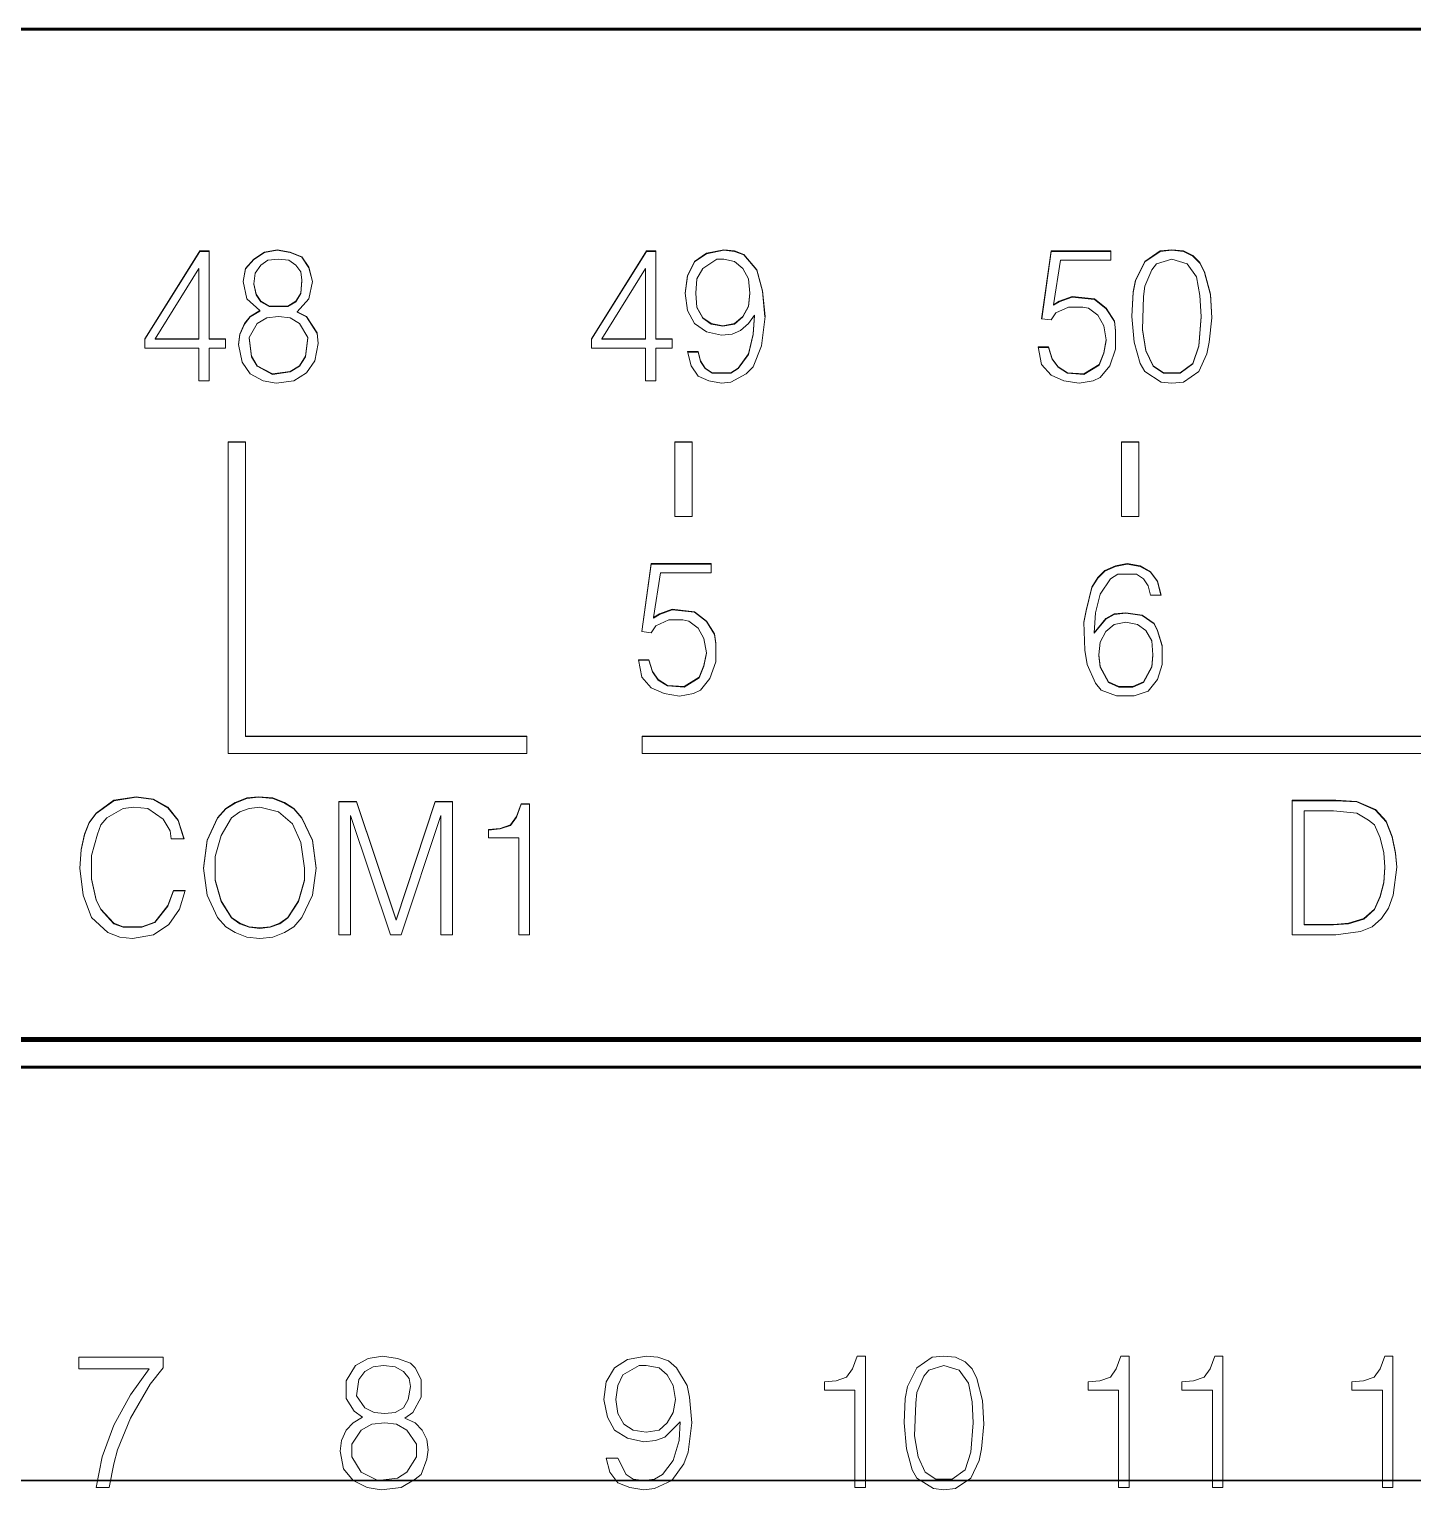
# Model space of a CAD drawing. Header units: millimetres. Extents: x 0 to 53000, y -591 to 24400.
# Drawn here: x 24667.8 to 24683.54, y 2759.9 to 2776.5 of the extents above; entities that cross this region are included whole.
import ezdxf
from ezdxf.enums import TextEntityAlignment as Align

# ---------------------------------------------------------------- set-up
doc = ezdxf.new("R2010")
doc.units = ezdxf.units.MM
doc.linetypes.add('K5LT_BASIC', pattern=[0])
doc.linetypes.add('K5LT_THIN', pattern=[0])
doc.layers.add('Основная', color=7, linetype='Continuous', lineweight=30)
doc.styles.add('текст', font='isocpeui.ttf')

# ---------------------------------------------------------------- blocks, each defined once
blk = doc.blocks.new('Программируемое реле ПР102')
at = {"layer": 'Основная', "linetype": 'K5LT_BASIC', "lineweight": 60}
for p, q in [((116.75, 34), (0.25, 34)), ((2.8, 22.503), (114.2, 22.503)), ((113.72, 22.525), (3.28, 22.525)), ((114.2, 22.2), (2.8, 22.2))]:
    blk.add_line(p, q, dxfattribs=at)
at = {"layer": 'Основная', "linetype": 'K5LT_THIN', "lineweight": 18}
for p, q in [((42.627, 31.479), (42, 30.481)), ((42.627, 31.474), (42, 30.475)), ((42.734, 31.479), (42.627, 31.479)), ((42.627, 31.474), (42.627, 31.479)), ((42.734, 31.474), (42.627, 31.474)), ((42.734, 30.481), (42.734, 31.479)), ((43.24, 31.386), (43.147, 31.28)), ((43.36, 31.466), (43.24, 31.386)), ((43.36, 31.461), (43.24, 31.381)), ((43.24, 31.381), (43.24, 31.386)), ((43.507, 31.493), (43.36, 31.466)), ((43.507, 31.487), (43.36, 31.461)), ((43.36, 31.461), (43.36, 31.466)), ((43.4, 31.373), (43.52, 31.386)), ((43.654, 31.466), (43.507, 31.493)), ((43.507, 31.487), (43.507, 31.493)), ((43.654, 31.461), (43.507, 31.487)), ((43.52, 31.386), (43.64, 31.373)), ((43.787, 31.413), (43.654, 31.466)), ((43.654, 31.461), (43.654, 31.466)), ((43.787, 31.407), (43.654, 31.461)), ((43.867, 31.293), (43.787, 31.413)), ((43.787, 31.407), (43.787, 31.413)), ((43.867, 31.288), (43.787, 31.407)), ((47.707, 31.479), (47.08, 30.481)), ((47.707, 31.474), (47.08, 30.475)), ((47.707, 31.474), (47.707, 31.479)), ((47.814, 31.479), (47.707, 31.479)), ((47.814, 31.474), (47.707, 31.474)), ((47.814, 30.481), (47.814, 31.479)), ((48.387, 31.453), (48.254, 31.359)), ((48.387, 31.447), (48.254, 31.354)), ((48.347, 31.28), (48.507, 31.386)), ((48.587, 31.493), (48.387, 31.453)), ((48.587, 31.487), (48.387, 31.447)), ((48.387, 31.447), (48.387, 31.453)), ((48.507, 31.386), (48.587, 31.386)), ((48.707, 31.479), (48.587, 31.493)), ((48.587, 31.487), (48.587, 31.493)), ((48.707, 31.474), (48.587, 31.487)), ((48.587, 31.386), (48.707, 31.359)), ((48.707, 31.474), (48.707, 31.479)), ((48.814, 31.439), (48.707, 31.479)), ((48.814, 31.434), (48.707, 31.474)), ((48.96, 31.266), (48.814, 31.439)), ((48.814, 31.434), (48.814, 31.439)), ((48.96, 31.261), (48.814, 31.434)), ((52.307, 31.479), (52.2, 30.707)), ((52.307, 31.474), (52.201, 30.707)), ((52.307, 31.474), (52.307, 31.479)), ((52.987, 31.479), (52.307, 31.479)), ((52.987, 31.474), (52.307, 31.474)), ((52.987, 31.373), (52.987, 31.479)), ((53.547, 31.479), (53.374, 31.359)), ((53.547, 31.474), (53.374, 31.354)), ((53.507, 31.333), (53.68, 31.386)), ((53.68, 31.493), (53.547, 31.479)), ((53.68, 31.487), (53.547, 31.474)), ((53.547, 31.474), (53.547, 31.479)), ((53.814, 31.479), (53.68, 31.493)), ((53.68, 31.487), (53.68, 31.493)), ((53.814, 31.474), (53.68, 31.487)), ((53.68, 31.386), (53.854, 31.333)), ((53.814, 31.474), (53.814, 31.479)), ((53.92, 31.426), (53.814, 31.479)), ((53.92, 31.421), (53.814, 31.474)), ((54, 31.346), (53.92, 31.426)), ((53.92, 31.421), (53.92, 31.426)), ((54, 31.341), (53.92, 31.421)), ((42.12, 30.481), (42.614, 31.28)), ((42.614, 31.28), (42.614, 30.481)), ((43.147, 31.28), (43.12, 31.133)), ((43.147, 31.274), (43.121, 31.131)), ((43.24, 31.381), (43.147, 31.274)), ((43.147, 31.274), (43.147, 31.28)), ((43.24, 31.106), (43.254, 31.226)), ((43.254, 31.226), (43.32, 31.319)), ((43.32, 31.319), (43.4, 31.373)), ((43.64, 31.373), (43.72, 31.319)), ((43.72, 31.319), (43.774, 31.24)), ((43.774, 31.24), (43.787, 31.146)), ((43.907, 31.133), (43.867, 31.293)), ((43.867, 31.288), (43.867, 31.293)), ((43.906, 31.13), (43.867, 31.288)), ((47.2, 30.481), (47.694, 31.28)), ((47.694, 31.28), (47.694, 30.481)), ((48.254, 31.359), (48.174, 31.2)), ((48.254, 31.354), (48.174, 31.194)), ((48.254, 31.354), (48.254, 31.359)), ((48.28, 31.16), (48.347, 31.28)), ((48.707, 31.359), (48.8, 31.28)), ((48.8, 31.28), (48.867, 31.16)), ((48.96, 31.261), (48.96, 31.266)), ((49.027, 31.027), (48.96, 31.266)), ((49.027, 31.021), (48.96, 31.261)), ((52.334, 30.867), (52.414, 31.373)), ((52.414, 31.373), (52.987, 31.373)), ((53.374, 31.359), (53.267, 31.146)), ((53.374, 31.354), (53.267, 31.141)), ((53.374, 31.354), (53.374, 31.359)), ((53.374, 31.08), (53.454, 31.266)), ((53.454, 31.266), (53.507, 31.333)), ((53.854, 31.333), (53.96, 31.186)), ((54, 31.341), (54, 31.346)), ((54.054, 31.24), (54, 31.346)), ((54.054, 31.234), (54, 31.341)), ((54.12, 30.987), (54.054, 31.24)), ((54.054, 31.234), (54.054, 31.24)), ((54.12, 30.981), (54.054, 31.234)), ((43.12, 31.133), (43.16, 30.933)), ((43.267, 30.987), (43.24, 31.106)), ((43.24, 31.101), (43.24, 31.106)), ((43.267, 30.981), (43.24, 31.101)), ((43.787, 31.146), (43.774, 31)), ((43.787, 31.141), (43.774, 30.995)), ((43.787, 31.141), (43.787, 31.146)), ((43.867, 30.933), (43.907, 31.133)), ((48.174, 31.2), (48.147, 31)), ((48.174, 31.194), (48.147, 30.997)), ((48.174, 31.194), (48.174, 31.2)), ((48.267, 31), (48.28, 31.16)), ((48.867, 31.16), (48.88, 31)), ((53.267, 31.146), (53.24, 31.013)), ((53.267, 31.141), (53.24, 31.008)), ((53.267, 31.141), (53.267, 31.146)), ((53.36, 30.96), (53.374, 31.08)), ((53.96, 31.186), (54, 30.973)), ((43.16, 30.933), (43.307, 30.8)), ((43.32, 30.907), (43.267, 30.987)), ((43.267, 30.981), (43.267, 30.987)), ((43.32, 30.901), (43.267, 30.981)), ((43.414, 30.853), (43.32, 30.907)), ((43.32, 30.901), (43.32, 30.907)), ((43.414, 30.848), (43.32, 30.901)), ((43.72, 30.907), (43.627, 30.853)), ((43.72, 30.901), (43.627, 30.848)), ((43.774, 31), (43.72, 30.907)), ((43.774, 30.995), (43.72, 30.901)), ((43.72, 30.901), (43.72, 30.907)), ((43.734, 30.787), (43.867, 30.933)), ((43.774, 30.995), (43.774, 31)), ((48.147, 31), (48.174, 30.8)), ((48.267, 30.995), (48.267, 31)), ((48.28, 30.84), (48.267, 31)), ((48.28, 30.835), (48.267, 30.995)), ((48.88, 31), (48.867, 30.853)), ((48.88, 30.995), (48.867, 30.848)), ((48.88, 30.995), (48.88, 31)), ((49.054, 30.734), (49.027, 31.027)), ((49.027, 31.021), (49.027, 31.027)), ((49.053, 30.731), (49.027, 31.021)), ((52.4, 30.907), (52.334, 30.867)), ((52.4, 30.901), (52.334, 30.862)), ((52.547, 30.96), (52.4, 30.907)), ((52.547, 30.955), (52.4, 30.901)), ((52.4, 30.901), (52.4, 30.907)), ((52.547, 30.955), (52.547, 30.96)), ((52.8, 30.933), (52.547, 30.96)), ((52.8, 30.928), (52.547, 30.955)), ((52.934, 30.827), (52.8, 30.933)), ((52.8, 30.928), (52.8, 30.933)), ((52.934, 30.822), (52.8, 30.928)), ((53.24, 31.013), (53.227, 30.734)), ((53.24, 31.008), (53.227, 30.732)), ((53.24, 31.008), (53.24, 31.013)), ((53.347, 30.587), (53.36, 30.96)), ((54, 30.973), (54.014, 30.734)), ((54.12, 30.981), (54.12, 30.987)), ((54.134, 30.72), (54.12, 30.987)), ((54.134, 30.718), (54.12, 30.981)), ((43.2, 30.734), (43.134, 30.654)), ((43.2, 30.728), (43.134, 30.648)), ((43.307, 30.8), (43.2, 30.734)), ((43.307, 30.795), (43.2, 30.728)), ((43.2, 30.728), (43.2, 30.734)), ((43.28, 30.654), (43.387, 30.72)), ((43.307, 30.795), (43.307, 30.8)), ((43.387, 30.72), (43.52, 30.734)), ((43.414, 30.848), (43.414, 30.853)), ((43.627, 30.853), (43.414, 30.853)), ((43.627, 30.848), (43.414, 30.848)), ((43.52, 30.734), (43.654, 30.72)), ((43.627, 30.848), (43.627, 30.853)), ((43.654, 30.72), (43.76, 30.654)), ((43.734, 30.782), (43.734, 30.787)), ((43.84, 30.734), (43.734, 30.787)), ((43.84, 30.728), (43.734, 30.782)), ((43.96, 30.547), (43.84, 30.734)), ((43.84, 30.728), (43.84, 30.734)), ((43.96, 30.542), (43.84, 30.728)), ((48.174, 30.8), (48.254, 30.654)), ((48.347, 30.72), (48.28, 30.84)), ((48.28, 30.835), (48.28, 30.84)), ((48.347, 30.715), (48.28, 30.835)), ((48.44, 30.654), (48.347, 30.72)), ((48.347, 30.715), (48.347, 30.72)), ((48.8, 30.734), (48.707, 30.654)), ((48.8, 30.728), (48.707, 30.648)), ((48.867, 30.853), (48.8, 30.734)), ((48.867, 30.848), (48.8, 30.728)), ((48.8, 30.728), (48.8, 30.734)), ((48.867, 30.848), (48.867, 30.853)), ((48.867, 30.654), (48.934, 30.747)), ((48.934, 30.747), (48.92, 30.534)), ((48.934, 30.742), (48.92, 30.529)), ((48.934, 30.742), (48.934, 30.747)), ((49.014, 30.401), (49.054, 30.734)), ((52.307, 30.694), (52.36, 30.774)), ((52.334, 30.862), (52.334, 30.867)), ((52.36, 30.774), (52.507, 30.84)), ((52.507, 30.84), (52.667, 30.84)), ((52.667, 30.84), (52.734, 30.827)), ((52.734, 30.827), (52.84, 30.747)), ((52.84, 30.747), (52.907, 30.627)), ((53.027, 30.68), (52.934, 30.827)), ((52.934, 30.822), (52.934, 30.827)), ((53.027, 30.675), (52.934, 30.822)), ((53.227, 30.734), (53.254, 30.441)), ((54.014, 30.734), (53.987, 30.401)), ((54.014, 30.728), (53.987, 30.395)), ((54.014, 30.728), (54.014, 30.734)), ((54.107, 30.441), (54.134, 30.72)), ((43.134, 30.654), (43.08, 30.534)), ((43.134, 30.648), (43.08, 30.529)), ((43.134, 30.648), (43.134, 30.654)), ((43.187, 30.494), (43.28, 30.654)), ((43.76, 30.654), (43.854, 30.494)), ((48.254, 30.654), (48.387, 30.56)), ((48.44, 30.648), (48.347, 30.715)), ((48.387, 30.56), (48.56, 30.521)), ((48.574, 30.627), (48.44, 30.654)), ((48.44, 30.648), (48.44, 30.654)), ((48.574, 30.622), (48.44, 30.648)), ((48.707, 30.654), (48.574, 30.627)), ((48.707, 30.648), (48.574, 30.622)), ((48.574, 30.622), (48.574, 30.627)), ((48.68, 30.534), (48.774, 30.574)), ((48.707, 30.648), (48.707, 30.654)), ((48.774, 30.574), (48.867, 30.654)), ((52.2, 30.707), (52.307, 30.694)), ((52.907, 30.627), (52.934, 30.467)), ((53.027, 30.675), (53.027, 30.68)), ((53.04, 30.574), (53.027, 30.68)), ((53.04, 30.569), (53.027, 30.675)), ((53.04, 30.361), (53.04, 30.574)), ((53.387, 30.347), (53.347, 30.587)), ((53.347, 30.582), (53.347, 30.587)), ((53.387, 30.342), (53.347, 30.582)), ((42, 30.481), (42, 30.374)), ((42.12, 30.475), (42.12, 30.481)), ((42.614, 30.481), (42.12, 30.481)), ((42.614, 30.475), (42.12, 30.475)), ((42.614, 30.475), (42.614, 30.481)), ((42.92, 30.481), (42.734, 30.481)), ((42.734, 30.475), (42.734, 30.481)), ((42.92, 30.475), (42.734, 30.475)), ((42.92, 30.374), (42.92, 30.481)), ((43.08, 30.534), (43.067, 30.414)), ((43.08, 30.529), (43.067, 30.412)), ((43.067, 30.414), (43.107, 30.214)), ((43.08, 30.529), (43.08, 30.534)), ((43.187, 30.489), (43.187, 30.494)), ((43.214, 30.281), (43.187, 30.494)), ((43.214, 30.276), (43.187, 30.489)), ((43.854, 30.494), (43.827, 30.281)), ((43.854, 30.489), (43.827, 30.276)), ((43.854, 30.489), (43.854, 30.494)), ((43.934, 30.228), (43.974, 30.427)), ((43.974, 30.427), (43.96, 30.547)), ((43.96, 30.542), (43.96, 30.547)), ((43.973, 30.425), (43.96, 30.542)), ((47.08, 30.481), (47.08, 30.374)), ((47.694, 30.481), (47.2, 30.481)), ((47.2, 30.475), (47.2, 30.481)), ((47.694, 30.475), (47.2, 30.475)), ((47.694, 30.475), (47.694, 30.481)), ((48, 30.481), (47.814, 30.481)), ((47.814, 30.475), (47.814, 30.481)), ((48, 30.475), (47.814, 30.475)), ((48, 30.374), (48, 30.481)), ((48.56, 30.521), (48.68, 30.534)), ((48.92, 30.534), (48.867, 30.308)), ((48.92, 30.529), (48.867, 30.302)), ((48.92, 30.529), (48.92, 30.534)), ((48.92, 30.161), (49.014, 30.401)), ((52.16, 30.387), (52.2, 30.188)), ((52.28, 30.387), (52.16, 30.387)), ((52.32, 30.254), (52.28, 30.387)), ((52.28, 30.382), (52.28, 30.387)), ((52.934, 30.467), (52.907, 30.321)), ((52.934, 30.462), (52.907, 30.316)), ((52.934, 30.462), (52.934, 30.467)), ((53.254, 30.441), (53.32, 30.201)), ((53.987, 30.401), (53.92, 30.201)), ((53.987, 30.395), (53.92, 30.196)), ((53.987, 30.395), (53.987, 30.401)), ((54.08, 30.308), (54.107, 30.441)), ((42, 30.374), (42.614, 30.374)), ((42.614, 30.374), (42.614, 30.001)), ((42.734, 30.374), (42.92, 30.374)), ((42.734, 30.001), (42.734, 30.374)), ((43.28, 30.174), (43.214, 30.281)), ((43.214, 30.276), (43.214, 30.281)), ((43.28, 30.169), (43.214, 30.276)), ((43.827, 30.281), (43.76, 30.174)), ((43.827, 30.276), (43.76, 30.169)), ((43.827, 30.276), (43.827, 30.281)), ((43.84, 30.094), (43.934, 30.228)), ((47.08, 30.374), (47.694, 30.374)), ((47.694, 30.374), (47.694, 30.001)), ((47.814, 30.001), (47.814, 30.374)), ((47.814, 30.374), (48, 30.374)), ((48.294, 30.334), (48.174, 30.334)), ((48.174, 30.334), (48.214, 30.174)), ((48.294, 30.329), (48.175, 30.329)), ((48.32, 30.228), (48.294, 30.334)), ((48.294, 30.329), (48.294, 30.334)), ((48.32, 30.222), (48.294, 30.329)), ((48.374, 30.148), (48.32, 30.228)), ((48.32, 30.222), (48.32, 30.228)), ((48.374, 30.142), (48.32, 30.222)), ((48.867, 30.308), (48.747, 30.148)), ((48.867, 30.302), (48.747, 30.142)), ((48.867, 30.302), (48.867, 30.308)), ((52.28, 30.382), (52.161, 30.382)), ((52.32, 30.249), (52.28, 30.382)), ((52.387, 30.161), (52.32, 30.254)), ((52.32, 30.249), (52.32, 30.254)), ((52.387, 30.156), (52.32, 30.249)), ((52.907, 30.321), (52.854, 30.188)), ((52.907, 30.316), (52.854, 30.182)), ((52.907, 30.316), (52.907, 30.321)), ((52.974, 30.174), (53.04, 30.361)), ((53.387, 30.342), (53.387, 30.347)), ((53.467, 30.174), (53.387, 30.347)), ((53.467, 30.169), (53.387, 30.342)), ((53.987, 30.108), (54.08, 30.308)), ((43.107, 30.214), (43.2, 30.081)), ((43.2, 30.081), (43.347, 30.001)), ((43.28, 30.169), (43.28, 30.174)), ((43.454, 30.081), (43.28, 30.174)), ((43.454, 30.076), (43.28, 30.169)), ((43.654, 30.108), (43.454, 30.081)), ((43.654, 30.103), (43.454, 30.076)), ((43.454, 30.076), (43.454, 30.081)), ((43.76, 30.174), (43.654, 30.108)), ((43.76, 30.169), (43.654, 30.103)), ((43.654, 30.103), (43.654, 30.108)), ((43.694, 30.001), (43.84, 30.094)), ((43.76, 30.169), (43.76, 30.174)), ((48.214, 30.174), (48.294, 30.055)), ((48.294, 30.055), (48.414, 30.001)), ((48.454, 30.094), (48.374, 30.148)), ((48.374, 30.142), (48.374, 30.148)), ((48.454, 30.089), (48.374, 30.142)), ((48.454, 30.089), (48.454, 30.094)), ((48.667, 30.094), (48.454, 30.094)), ((48.667, 30.089), (48.454, 30.089)), ((48.747, 30.148), (48.667, 30.094)), ((48.747, 30.142), (48.667, 30.089)), ((48.667, 30.089), (48.667, 30.094)), ((48.667, 29.988), (48.84, 30.081)), ((48.747, 30.142), (48.747, 30.148)), ((48.84, 30.081), (48.92, 30.161)), ((52.2, 30.188), (52.307, 30.068)), ((52.307, 30.068), (52.454, 30.001)), ((52.494, 30.094), (52.387, 30.161)), ((52.387, 30.156), (52.387, 30.161)), ((52.494, 30.089), (52.387, 30.156)), ((52.494, 30.089), (52.494, 30.094)), ((52.68, 30.081), (52.494, 30.094)), ((52.68, 30.076), (52.494, 30.089)), ((52.854, 30.188), (52.68, 30.081)), ((52.854, 30.182), (52.68, 30.076)), ((52.68, 30.076), (52.68, 30.081)), ((52.854, 30.182), (52.854, 30.188)), ((52.867, 30.041), (52.974, 30.174)), ((53.32, 30.201), (53.374, 30.108)), ((53.374, 30.108), (53.56, 29.988)), ((53.467, 30.169), (53.467, 30.174)), ((53.587, 30.094), (53.467, 30.174)), ((53.587, 30.089), (53.467, 30.169)), ((53.774, 30.094), (53.587, 30.094)), ((53.587, 30.089), (53.587, 30.094)), ((53.774, 30.089), (53.587, 30.089)), ((53.92, 30.201), (53.774, 30.094)), ((53.92, 30.196), (53.774, 30.089)), ((53.774, 30.089), (53.774, 30.094)), ((53.814, 29.988), (53.987, 30.108)), ((53.92, 30.196), (53.92, 30.201)), ((42.614, 30.001), (42.734, 30.001)), ((43.347, 30.001), (43.494, 29.975)), ((43.494, 29.975), (43.694, 30.001)), ((47.694, 30.001), (47.814, 30.001)), ((48.414, 30.001), (48.56, 29.975)), ((48.56, 29.975), (48.667, 29.988)), ((52.454, 30.001), (52.627, 29.975)), ((52.627, 29.975), (52.787, 30.001)), ((52.787, 30.001), (52.867, 30.041)), ((53.56, 29.988), (53.68, 29.975)), ((53.68, 29.975), (53.814, 29.988)), ((42.947, 29.309), (43.147, 29.309)), ((42.947, 29.309), (42.947, 25.764)), ((42.947, 29.304), (43.147, 29.304)), ((43.147, 25.964), (43.147, 29.309)), ((48.027, 29.309), (48.227, 29.309)), ((48.027, 28.46), (48.027, 29.309)), ((48.027, 29.304), (48.227, 29.304)), ((48.227, 29.309), (48.227, 28.46)), ((53.107, 28.46), (53.107, 29.309)), ((53.107, 29.309), (53.307, 29.309)), ((53.107, 29.304), (53.307, 29.304)), ((53.307, 29.309), (53.307, 28.46)), ((48.227, 28.46), (48.027, 28.46)), ((53.307, 28.46), (53.107, 28.46)), ((47.76, 27.924), (47.654, 27.152)), ((47.76, 27.919), (47.654, 27.152)), ((47.76, 27.919), (47.76, 27.924)), ((48.44, 27.924), (47.76, 27.924)), ((48.44, 27.919), (47.76, 27.919)), ((48.44, 27.818), (48.44, 27.924)), ((53.039, 27.898), (52.919, 27.845)), ((53.172, 27.925), (53.039, 27.898)), ((53.172, 27.919), (53.039, 27.893)), ((53.039, 27.893), (53.039, 27.898)), ((53.319, 27.898), (53.172, 27.925)), ((53.172, 27.919), (53.172, 27.925)), ((53.319, 27.893), (53.172, 27.919)), ((53.439, 27.831), (53.319, 27.898)), ((53.319, 27.893), (53.319, 27.898)), ((47.787, 27.312), (47.867, 27.818)), ((47.867, 27.818), (48.44, 27.818)), ((52.839, 27.765), (52.772, 27.658)), ((52.839, 27.759), (52.772, 27.653)), ((52.919, 27.845), (52.839, 27.765)), ((52.919, 27.839), (52.839, 27.759)), ((52.839, 27.759), (52.839, 27.765)), ((52.865, 27.578), (52.985, 27.751)), ((53.039, 27.893), (52.919, 27.839)), ((52.919, 27.839), (52.919, 27.845)), ((52.985, 27.751), (53.065, 27.805)), ((53.065, 27.805), (53.279, 27.805)), ((53.279, 27.805), (53.359, 27.751)), ((53.439, 27.826), (53.319, 27.893)), ((53.359, 27.751), (53.412, 27.672)), ((53.519, 27.725), (53.439, 27.831)), ((53.439, 27.826), (53.439, 27.831)), ((53.519, 27.72), (53.439, 27.826)), ((52.772, 27.658), (52.705, 27.392)), ((52.772, 27.653), (52.705, 27.387)), ((52.772, 27.653), (52.772, 27.658)), ((52.812, 27.365), (52.865, 27.578)), ((53.412, 27.672), (53.439, 27.565)), ((53.439, 27.565), (53.559, 27.565)), ((53.519, 27.72), (53.519, 27.725)), ((53.559, 27.565), (53.519, 27.725)), ((53.557, 27.565), (53.519, 27.72)), ((48, 27.405), (47.854, 27.352)), ((48, 27.4), (47.854, 27.346)), ((48.254, 27.378), (48, 27.405)), ((48, 27.4), (48, 27.405)), ((48.254, 27.373), (48, 27.4)), ((47.854, 27.352), (47.787, 27.312)), ((47.854, 27.346), (47.787, 27.306)), ((47.787, 27.306), (47.787, 27.312)), ((47.814, 27.218), (47.96, 27.285)), ((47.854, 27.346), (47.854, 27.352)), ((47.96, 27.285), (48.12, 27.285)), ((48.12, 27.285), (48.187, 27.272)), ((48.187, 27.272), (48.294, 27.192)), ((48.254, 27.373), (48.254, 27.378)), ((48.387, 27.272), (48.254, 27.378)), ((48.387, 27.266), (48.254, 27.373)), ((48.387, 27.266), (48.387, 27.272)), ((48.48, 27.125), (48.387, 27.272)), ((48.48, 27.12), (48.387, 27.266)), ((52.705, 27.392), (52.679, 27.259)), ((52.705, 27.387), (52.679, 27.254)), ((52.679, 27.259), (52.692, 26.939)), ((52.705, 27.387), (52.705, 27.392)), ((52.799, 27.139), (52.812, 27.365)), ((52.932, 27.299), (52.799, 27.139)), ((52.932, 27.293), (52.799, 27.134)), ((53.025, 27.352), (52.932, 27.299)), ((53.025, 27.347), (52.932, 27.293)), ((52.932, 27.293), (52.932, 27.299)), ((52.932, 27.152), (53.025, 27.232)), ((53.159, 27.365), (53.025, 27.352)), ((53.159, 27.36), (53.025, 27.347)), ((53.025, 27.347), (53.025, 27.352)), ((53.025, 27.232), (53.159, 27.259)), ((53.345, 27.339), (53.159, 27.365)), ((53.159, 27.36), (53.159, 27.365)), ((53.345, 27.333), (53.159, 27.36)), ((53.159, 27.259), (53.292, 27.232)), ((53.292, 27.232), (53.385, 27.165)), ((53.345, 27.333), (53.345, 27.339)), ((53.479, 27.245), (53.345, 27.339)), ((53.479, 27.24), (53.345, 27.333)), ((53.479, 27.24), (53.479, 27.245)), ((53.519, 27.165), (53.479, 27.245)), ((53.519, 27.16), (53.479, 27.24)), ((47.654, 27.152), (47.76, 27.139)), ((47.76, 27.139), (47.814, 27.218)), ((48.294, 27.192), (48.36, 27.072)), ((48.36, 27.072), (48.387, 26.912)), ((48.494, 27.019), (48.48, 27.125)), ((48.48, 27.12), (48.48, 27.125)), ((48.494, 27.013), (48.48, 27.12)), ((52.799, 27.134), (52.799, 27.139)), ((52.865, 27.032), (52.932, 27.152)), ((53.385, 27.165), (53.452, 27.046)), ((53.519, 27.16), (53.519, 27.165)), ((53.572, 26.992), (53.519, 27.165)), ((53.572, 26.987), (53.519, 27.16)), ((48.387, 26.912), (48.36, 26.766)), ((48.387, 26.907), (48.36, 26.76)), ((48.387, 26.907), (48.387, 26.912)), ((48.494, 26.806), (48.494, 27.019)), ((52.692, 26.939), (52.719, 26.779)), ((52.852, 26.886), (52.865, 27.032)), ((53.452, 27.046), (53.465, 26.886)), ((53.572, 26.779), (53.572, 26.992)), ((47.614, 26.832), (47.654, 26.633)), ((47.734, 26.832), (47.614, 26.832)), ((47.734, 26.827), (47.615, 26.827)), ((47.734, 26.827), (47.734, 26.832)), ((47.774, 26.699), (47.734, 26.832)), ((47.774, 26.694), (47.734, 26.827)), ((48.36, 26.766), (48.307, 26.633)), ((48.36, 26.76), (48.307, 26.627)), ((48.36, 26.76), (48.36, 26.766)), ((48.427, 26.619), (48.494, 26.806)), ((52.719, 26.779), (52.812, 26.566)), ((52.865, 26.753), (52.852, 26.886)), ((52.852, 26.881), (52.852, 26.886)), ((52.865, 26.747), (52.852, 26.881)), ((52.959, 26.58), (52.865, 26.753)), ((52.865, 26.747), (52.865, 26.753)), ((52.959, 26.574), (52.865, 26.747)), ((53.452, 26.753), (53.359, 26.58)), ((53.452, 26.747), (53.359, 26.574)), ((53.465, 26.886), (53.452, 26.753)), ((53.465, 26.881), (53.452, 26.747)), ((53.452, 26.747), (53.452, 26.753)), ((53.465, 26.881), (53.465, 26.886)), ((53.519, 26.606), (53.572, 26.779)), ((47.654, 26.633), (47.76, 26.513)), ((47.84, 26.606), (47.774, 26.699)), ((47.774, 26.694), (47.774, 26.699)), ((47.84, 26.601), (47.774, 26.694)), ((47.947, 26.539), (47.84, 26.606)), ((47.84, 26.601), (47.84, 26.606)), ((47.947, 26.534), (47.84, 26.601)), ((48.307, 26.633), (48.134, 26.526)), ((48.307, 26.627), (48.134, 26.521)), ((48.307, 26.627), (48.307, 26.633)), ((48.32, 26.486), (48.427, 26.619)), ((53.079, 26.526), (52.959, 26.58)), ((52.959, 26.574), (52.959, 26.58)), ((53.079, 26.521), (52.959, 26.574)), ((53.359, 26.58), (53.239, 26.526)), ((53.359, 26.574), (53.239, 26.521)), ((53.359, 26.574), (53.359, 26.58)), ((53.412, 26.473), (53.519, 26.606)), ((47.76, 26.513), (47.907, 26.446)), ((47.907, 26.446), (48.08, 26.419)), ((48.134, 26.526), (47.947, 26.539)), ((47.947, 26.534), (47.947, 26.539)), ((48.134, 26.521), (47.947, 26.534)), ((48.08, 26.419), (48.24, 26.446)), ((48.134, 26.521), (48.134, 26.526)), ((48.24, 26.446), (48.32, 26.486)), ((52.812, 26.566), (52.879, 26.486)), ((52.879, 26.486), (53.052, 26.42)), ((53.052, 26.42), (53.252, 26.42)), ((53.079, 26.521), (53.079, 26.526)), ((53.239, 26.526), (53.079, 26.526)), ((53.239, 26.521), (53.079, 26.521)), ((53.239, 26.521), (53.239, 26.526)), ((53.252, 26.42), (53.412, 26.473)), ((43.147, 25.958), (43.147, 25.964)), ((43.147, 25.964), (46.347, 25.964)), ((43.147, 25.958), (46.347, 25.958)), ((46.347, 25.964), (46.347, 25.764)), ((47.657, 25.964), (47.657, 25.764)), ((47.657, 25.964), (64.577, 25.964)), ((47.657, 25.959), (64.577, 25.959)), ((42.947, 25.764), (46.347, 25.764)), ((47.657, 25.764), (64.777, 25.764)), ((41.901, 25.274), (41.648, 25.234)), ((41.901, 25.269), (41.648, 25.229)), ((42.101, 25.248), (41.901, 25.274)), ((41.901, 25.269), (41.901, 25.274)), ((42.101, 25.242), (41.901, 25.269)), ((42.261, 25.154), (42.101, 25.248)), ((42.101, 25.242), (42.101, 25.248)), ((42.261, 25.149), (42.101, 25.242)), ((43.161, 25.261), (43.028, 25.208)), ((43.161, 25.256), (43.028, 25.202)), ((43.295, 25.274), (43.161, 25.261)), ((43.295, 25.269), (43.161, 25.256)), ((43.161, 25.256), (43.161, 25.261)), ((43.455, 25.261), (43.295, 25.274)), ((43.295, 25.269), (43.295, 25.274)), ((43.455, 25.256), (43.295, 25.269)), ((43.588, 25.208), (43.455, 25.261)), ((43.455, 25.256), (43.455, 25.261)), ((43.588, 25.202), (43.455, 25.256)), ((41.448, 25.088), (41.368, 24.981)), ((41.448, 25.082), (41.368, 24.976)), ((41.648, 25.234), (41.448, 25.088)), ((41.648, 25.229), (41.448, 25.082)), ((41.448, 25.082), (41.448, 25.088)), ((41.568, 25.034), (41.755, 25.141)), ((41.648, 25.229), (41.648, 25.234)), ((41.755, 25.141), (41.875, 25.154)), ((41.875, 25.154), (42.035, 25.141)), ((42.035, 25.141), (42.208, 25.021)), ((42.381, 25.008), (42.261, 25.154)), ((42.261, 25.149), (42.261, 25.154)), ((42.381, 25.003), (42.261, 25.149)), ((42.921, 25.141), (42.828, 25.034)), ((42.921, 25.136), (42.828, 25.029)), ((43.028, 25.208), (42.921, 25.141)), ((43.028, 25.202), (42.921, 25.136)), ((42.921, 25.136), (42.921, 25.141)), ((42.988, 25.034), (43.081, 25.101)), ((43.028, 25.202), (43.028, 25.208)), ((43.081, 25.101), (43.188, 25.141)), ((43.188, 25.141), (43.308, 25.154)), ((43.308, 25.154), (43.521, 25.101)), ((43.521, 25.101), (43.681, 24.968)), ((43.588, 25.202), (43.588, 25.208)), ((43.695, 25.141), (43.588, 25.208)), ((43.695, 25.136), (43.588, 25.202)), ((43.695, 25.136), (43.695, 25.141)), ((43.788, 25.034), (43.695, 25.141)), ((43.788, 25.029), (43.695, 25.136)), ((44.208, 25.221), (44.208, 23.703)), ((44.408, 25.221), (44.208, 25.221)), ((44.408, 25.216), (44.208, 25.216)), ((44.861, 23.876), (44.408, 25.221)), ((44.408, 25.216), (44.408, 25.221)), ((44.861, 23.871), (44.408, 25.216)), ((45.301, 25.221), (44.861, 23.876)), ((45.301, 25.216), (44.861, 23.871)), ((45.501, 25.221), (45.301, 25.221)), ((45.301, 25.216), (45.301, 25.221)), ((45.501, 25.216), (45.301, 25.216)), ((45.501, 23.703), (45.501, 25.221)), ((46.281, 25.194), (46.228, 25.048)), ((46.281, 25.189), (46.228, 25.043)), ((46.281, 25.189), (46.281, 25.194)), ((46.375, 25.194), (46.281, 25.194)), ((46.375, 25.189), (46.281, 25.189)), ((46.375, 23.703), (46.375, 25.194)), ((55.545, 25.234), (55.051, 25.234)), ((55.051, 25.234), (55.051, 23.703)), ((55.545, 25.229), (55.051, 25.229)), ((55.185, 23.823), (55.185, 25.114)), ((55.185, 25.114), (55.518, 25.114)), ((55.518, 25.114), (55.785, 25.088)), ((55.785, 25.221), (55.545, 25.234)), ((55.545, 25.229), (55.545, 25.234)), ((55.785, 25.216), (55.545, 25.229)), ((55.785, 25.216), (55.785, 25.221)), ((55.998, 25.128), (55.785, 25.221)), ((55.998, 25.122), (55.785, 25.216)), ((55.785, 25.088), (55.918, 25.008)), ((56.118, 24.995), (55.998, 25.128)), ((55.998, 25.122), (55.998, 25.128)), ((56.118, 24.989), (55.998, 25.122)), ((41.368, 24.981), (41.315, 24.848)), ((41.368, 24.976), (41.315, 24.843)), ((41.368, 24.976), (41.368, 24.981)), ((41.461, 24.848), (41.501, 24.955)), ((41.501, 24.955), (41.568, 25.034)), ((42.208, 25.021), (42.288, 24.888)), ((42.448, 24.795), (42.381, 25.008)), ((42.381, 25.003), (42.381, 25.008)), ((42.446, 24.795), (42.381, 25.003)), ((42.828, 25.034), (42.708, 24.781)), ((42.828, 25.029), (42.708, 24.776)), ((42.828, 25.029), (42.828, 25.034)), ((42.868, 24.835), (42.988, 25.034)), ((43.681, 24.968), (43.775, 24.755)), ((43.788, 25.029), (43.788, 25.034)), ((43.908, 24.781), (43.788, 25.034)), ((43.908, 24.776), (43.788, 25.029)), ((44.341, 25.061), (44.795, 23.703)), ((44.341, 23.703), (44.341, 25.061)), ((44.915, 23.703), (45.368, 25.061)), ((45.368, 25.061), (45.368, 23.703)), ((46.041, 24.915), (45.908, 24.901)), ((46.041, 24.909), (45.908, 24.896)), ((46.161, 24.955), (46.041, 24.915)), ((46.161, 24.949), (46.041, 24.909)), ((46.041, 24.909), (46.041, 24.915)), ((46.228, 25.048), (46.161, 24.955)), ((46.228, 25.043), (46.161, 24.949)), ((46.161, 24.949), (46.161, 24.955)), ((46.228, 25.043), (46.228, 25.048)), ((55.918, 25.008), (55.985, 24.955)), ((55.985, 24.955), (56.051, 24.808)), ((56.185, 24.821), (56.118, 24.995)), ((56.118, 24.989), (56.118, 24.995)), ((56.185, 24.816), (56.118, 24.989)), ((41.315, 24.848), (41.275, 24.675)), ((41.315, 24.843), (41.275, 24.67)), ((41.315, 24.843), (41.315, 24.848)), ((41.395, 24.608), (41.461, 24.848)), ((42.288, 24.888), (42.301, 24.795)), ((42.301, 24.795), (42.448, 24.795)), ((42.708, 24.781), (42.668, 24.462)), ((42.708, 24.776), (42.668, 24.459)), ((42.708, 24.776), (42.708, 24.781)), ((42.801, 24.595), (42.868, 24.835)), ((43.775, 24.755), (43.815, 24.462)), ((43.908, 24.776), (43.908, 24.781)), ((43.948, 24.462), (43.908, 24.781)), ((43.948, 24.459), (43.908, 24.776)), ((45.908, 24.901), (45.908, 24.808)), ((45.908, 24.808), (46.255, 24.808)), ((46.255, 24.808), (46.255, 23.703)), ((56.051, 24.808), (56.091, 24.635)), ((56.225, 24.635), (56.185, 24.821)), ((56.185, 24.816), (56.185, 24.821)), ((56.225, 24.63), (56.185, 24.816)), ((41.275, 24.675), (41.261, 24.462)), ((41.275, 24.67), (41.262, 24.46)), ((41.275, 24.67), (41.275, 24.675)), ((41.395, 24.342), (41.395, 24.608)), ((42.801, 24.329), (42.801, 24.595)), ((56.091, 24.635), (56.105, 24.475)), ((56.238, 24.475), (56.225, 24.635)), ((56.225, 24.63), (56.225, 24.635)), ((56.238, 24.473), (56.225, 24.63)), ((41.261, 24.462), (41.301, 24.156)), ((42.668, 24.462), (42.708, 24.156)), ((43.815, 24.462), (43.815, 24.329)), ((43.908, 24.156), (43.948, 24.462)), ((56.105, 24.475), (56.091, 24.302)), ((56.105, 24.47), (56.091, 24.297)), ((56.105, 24.47), (56.105, 24.475)), ((56.198, 24.156), (56.238, 24.475)), ((41.448, 24.102), (41.395, 24.342)), ((41.395, 24.337), (41.395, 24.342)), ((41.448, 24.097), (41.395, 24.337)), ((42.868, 24.089), (42.801, 24.329)), ((42.801, 24.323), (42.801, 24.329)), ((42.868, 24.084), (42.801, 24.323)), ((43.815, 24.329), (43.748, 24.089)), ((43.815, 24.323), (43.748, 24.084)), ((43.815, 24.323), (43.815, 24.329)), ((56.091, 24.302), (56.051, 24.142)), ((56.091, 24.297), (56.051, 24.137)), ((56.091, 24.297), (56.091, 24.302)), ((41.301, 24.156), (41.395, 23.903)), ((41.448, 24.097), (41.448, 24.102)), ((41.501, 23.996), (41.448, 24.102)), ((41.501, 23.991), (41.448, 24.097)), ((42.328, 24.209), (42.261, 24.036)), ((42.328, 24.204), (42.261, 24.031)), ((42.328, 24.204), (42.328, 24.209)), ((42.461, 24.209), (42.328, 24.209)), ((42.46, 24.204), (42.328, 24.204)), ((42.395, 23.996), (42.461, 24.209)), ((42.708, 24.156), (42.828, 23.903)), ((42.988, 23.903), (42.868, 24.089)), ((42.868, 24.084), (42.868, 24.089)), ((42.988, 23.897), (42.868, 24.084)), ((43.748, 24.089), (43.628, 23.903)), ((43.748, 24.084), (43.628, 23.897)), ((43.748, 24.084), (43.748, 24.089)), ((43.788, 23.903), (43.908, 24.156)), ((56.051, 24.142), (55.985, 23.996)), ((56.051, 24.137), (55.985, 23.991)), ((56.051, 24.137), (56.051, 24.142)), ((56.145, 24.009), (56.198, 24.156)), ((41.648, 23.836), (41.501, 23.996)), ((41.501, 23.991), (41.501, 23.996)), ((41.648, 23.831), (41.501, 23.991)), ((42.261, 24.036), (42.115, 23.849)), ((42.261, 24.031), (42.115, 23.844)), ((42.261, 24.031), (42.261, 24.036)), ((42.275, 23.823), (42.395, 23.996)), ((55.985, 23.996), (55.865, 23.889)), ((55.985, 23.991), (55.865, 23.884)), ((55.985, 23.991), (55.985, 23.996)), ((56.065, 23.889), (56.145, 24.009)), ((41.395, 23.903), (41.581, 23.729)), ((41.648, 23.831), (41.648, 23.836)), ((41.755, 23.796), (41.648, 23.836)), ((41.755, 23.791), (41.648, 23.831)), ((41.755, 23.791), (41.755, 23.796)), ((41.968, 23.796), (41.755, 23.796)), ((41.968, 23.791), (41.755, 23.791)), ((42.115, 23.849), (41.968, 23.796)), ((42.115, 23.844), (41.968, 23.791)), ((41.968, 23.791), (41.968, 23.796)), ((42.101, 23.703), (42.275, 23.823)), ((42.115, 23.844), (42.115, 23.849)), ((42.828, 23.903), (42.921, 23.796)), ((42.921, 23.796), (43.028, 23.729)), ((43.081, 23.836), (42.988, 23.903)), ((42.988, 23.897), (42.988, 23.903)), ((43.081, 23.831), (42.988, 23.897)), ((43.188, 23.796), (43.081, 23.836)), ((43.081, 23.831), (43.081, 23.836)), ((43.188, 23.791), (43.081, 23.831)), ((43.308, 23.783), (43.188, 23.796)), ((43.188, 23.791), (43.188, 23.796)), ((43.308, 23.778), (43.188, 23.791)), ((43.428, 23.796), (43.308, 23.783)), ((43.428, 23.791), (43.308, 23.778)), ((43.308, 23.778), (43.308, 23.783)), ((43.535, 23.836), (43.428, 23.796)), ((43.535, 23.831), (43.428, 23.791)), ((43.428, 23.791), (43.428, 23.796)), ((43.628, 23.903), (43.535, 23.836)), ((43.628, 23.897), (43.535, 23.831)), ((43.535, 23.831), (43.535, 23.836)), ((43.588, 23.729), (43.695, 23.796)), ((43.628, 23.897), (43.628, 23.903)), ((43.695, 23.796), (43.788, 23.903)), ((44.861, 23.871), (44.861, 23.876)), ((55.185, 23.817), (55.185, 23.823)), ((55.518, 23.823), (55.185, 23.823)), ((55.518, 23.817), (55.185, 23.817)), ((55.691, 23.836), (55.518, 23.823)), ((55.691, 23.831), (55.518, 23.817)), ((55.518, 23.817), (55.518, 23.823)), ((55.865, 23.889), (55.691, 23.836)), ((55.865, 23.884), (55.691, 23.831)), ((55.691, 23.831), (55.691, 23.836)), ((55.825, 23.743), (55.958, 23.796)), ((55.865, 23.884), (55.865, 23.889)), ((55.958, 23.796), (56.065, 23.889)), ((41.581, 23.729), (41.715, 23.676)), ((41.715, 23.676), (41.861, 23.663)), ((41.861, 23.663), (42.101, 23.703)), ((43.028, 23.729), (43.161, 23.676)), ((43.161, 23.676), (43.308, 23.663)), ((43.308, 23.663), (43.455, 23.676)), ((43.455, 23.676), (43.588, 23.729)), ((44.208, 23.703), (44.341, 23.703)), ((44.795, 23.703), (44.915, 23.703)), ((45.368, 23.703), (45.501, 23.703)), ((46.255, 23.703), (46.375, 23.703)), ((55.051, 23.703), (55.545, 23.703)), ((55.545, 23.703), (55.825, 23.743)), ((41.249, 18.902), (41.249, 18.769)), ((42.209, 18.902), (41.249, 18.902)), ((41.249, 18.769), (42.049, 18.769)), ((42.049, 18.769), (41.836, 18.475)), ((42.062, 18.595), (42.209, 18.782)), ((42.209, 18.782), (42.209, 18.902)), ((44.396, 18.809), (44.289, 18.635)), ((44.542, 18.889), (44.396, 18.809)), ((44.596, 18.795), (44.502, 18.742)), ((44.702, 18.915), (44.542, 18.889)), ((44.716, 18.809), (44.596, 18.795)), ((44.876, 18.889), (44.702, 18.915)), ((44.849, 18.795), (44.716, 18.809)), ((44.942, 18.742), (44.849, 18.795)), ((45.022, 18.835), (44.876, 18.889)), ((45.076, 18.782), (45.022, 18.835)), ((45.142, 18.649), (45.076, 18.782)), ((47.342, 18.782), (47.249, 18.622)), ((47.489, 18.875), (47.342, 18.782)), ((47.622, 18.809), (47.436, 18.702)), ((47.702, 18.915), (47.489, 18.875)), ((47.702, 18.809), (47.622, 18.809)), ((47.836, 18.902), (47.702, 18.915)), ((47.849, 18.782), (47.702, 18.809)), ((47.956, 18.862), (47.836, 18.902)), ((47.942, 18.702), (47.849, 18.782)), ((48.049, 18.782), (47.956, 18.862)), ((48.169, 18.582), (48.049, 18.782)), ((50.049, 18.769), (49.982, 18.675)), ((50.102, 18.915), (50.049, 18.769)), ((50.196, 18.915), (50.102, 18.915)), ((50.196, 17.422), (50.196, 18.915)), ((50.782, 18.782), (50.676, 18.569)), ((50.956, 18.902), (50.782, 18.782)), ((51.089, 18.809), (50.916, 18.755)), ((51.089, 18.915), (50.956, 18.902)), ((51.222, 18.902), (51.089, 18.915)), ((51.262, 18.755), (51.089, 18.809)), ((51.329, 18.849), (51.222, 18.902)), ((51.409, 18.769), (51.329, 18.849)), ((51.462, 18.662), (51.409, 18.769)), ((53.049, 18.769), (52.982, 18.675)), ((53.102, 18.915), (53.049, 18.769)), ((53.196, 18.915), (53.102, 18.915)), ((53.196, 17.422), (53.196, 18.915)), ((54.116, 18.769), (54.049, 18.675)), ((54.169, 18.915), (54.116, 18.769)), ((54.262, 18.915), (54.169, 18.915)), ((54.262, 17.422), (54.262, 18.915)), ((56.049, 18.769), (55.982, 18.675)), ((56.102, 18.915), (56.049, 18.769)), ((56.196, 18.915), (56.102, 18.915)), ((56.196, 17.422), (56.196, 18.915)), ((44.289, 18.635), (44.289, 18.435)), ((44.436, 18.649), (44.409, 18.462)), ((44.502, 18.742), (44.436, 18.649)), ((45.009, 18.662), (44.942, 18.742)), ((45.022, 18.569), (45.009, 18.662)), ((45.142, 18.449), (45.142, 18.649)), ((47.249, 18.622), (47.222, 18.422)), ((47.436, 18.702), (47.382, 18.582)), ((48.009, 18.582), (47.942, 18.702)), ((49.862, 18.635), (49.729, 18.622)), ((49.729, 18.622), (49.729, 18.529)), ((49.982, 18.675), (49.862, 18.635)), ((50.862, 18.689), (50.782, 18.502)), ((50.916, 18.755), (50.862, 18.689)), ((51.369, 18.609), (51.262, 18.755)), ((51.409, 18.395), (51.369, 18.609)), ((51.529, 18.409), (51.462, 18.662)), ((52.862, 18.635), (52.729, 18.622)), ((52.729, 18.622), (52.729, 18.529)), ((52.982, 18.675), (52.862, 18.635)), ((53.929, 18.635), (53.796, 18.622)), ((53.796, 18.622), (53.796, 18.529)), ((54.049, 18.675), (53.929, 18.635)), ((55.862, 18.635), (55.729, 18.622)), ((55.729, 18.622), (55.729, 18.529)), ((55.982, 18.675), (55.862, 18.635)), ((41.836, 18.475), (41.649, 18.129)), ((41.836, 18.209), (42.062, 18.595)), ((44.289, 18.435), (44.382, 18.289)), ((44.409, 18.462), (44.502, 18.329)), ((44.996, 18.422), (45.022, 18.569)), ((45.049, 18.275), (45.142, 18.449)), ((47.382, 18.582), (47.356, 18.422)), ((48.036, 18.422), (48.009, 18.582)), ((48.196, 18.449), (48.169, 18.582)), ((48.222, 18.155), (48.196, 18.449)), ((49.729, 18.529), (50.076, 18.529)), ((50.076, 18.529), (50.076, 17.422)), ((50.649, 18.435), (50.636, 18.155)), ((50.676, 18.569), (50.649, 18.435)), ((50.782, 18.502), (50.769, 18.382)), ((52.729, 18.529), (53.076, 18.529)), ((53.076, 18.529), (53.076, 17.422)), ((53.796, 18.529), (54.142, 18.529)), ((54.142, 18.529), (54.142, 17.422)), ((55.729, 18.529), (56.076, 18.529)), ((56.076, 18.529), (56.076, 17.422)), ((44.382, 18.289), (44.476, 18.222)), ((44.502, 18.329), (44.609, 18.275)), ((44.609, 18.275), (44.729, 18.262)), ((44.729, 18.262), (44.849, 18.275)), ((44.849, 18.275), (44.942, 18.329)), ((44.942, 18.329), (44.996, 18.422)), ((44.956, 18.209), (45.049, 18.275)), ((47.222, 18.422), (47.262, 18.222)), ((47.356, 18.422), (47.382, 18.262)), ((47.942, 18.155), (48.009, 18.275)), ((48.009, 18.275), (48.036, 18.422)), ((50.769, 18.382), (50.756, 18.009)), ((51.422, 18.155), (51.409, 18.395)), ((51.542, 18.142), (51.529, 18.409)), ((41.649, 18.129), (41.516, 17.769)), ((41.689, 17.849), (41.836, 18.209)), ((44.369, 18.155), (44.289, 18.075)), ((44.476, 18.222), (44.369, 18.155)), ((44.582, 18.142), (44.462, 18.075)), ((44.729, 18.155), (44.582, 18.142)), ((44.862, 18.142), (44.729, 18.155)), ((44.982, 18.075), (44.862, 18.142)), ((45.076, 18.155), (44.956, 18.209)), ((45.156, 18.075), (45.076, 18.155)), ((47.262, 18.222), (47.342, 18.075)), ((47.382, 18.262), (47.449, 18.142)), ((47.449, 18.142), (47.556, 18.075)), ((47.849, 18.075), (47.942, 18.155)), ((47.916, 17.995), (48.089, 18.169)), ((48.089, 18.169), (48.076, 17.955)), ((48.182, 17.822), (48.222, 18.155)), ((50.636, 18.155), (50.662, 17.862)), ((51.396, 17.822), (51.422, 18.155)), ((51.516, 17.862), (51.542, 18.142)), ((44.236, 17.955), (44.222, 17.835)), ((44.289, 18.075), (44.236, 17.955)), ((44.462, 18.075), (44.356, 17.915)), ((45.089, 17.915), (44.982, 18.075)), ((45.209, 17.969), (45.156, 18.075)), ((45.222, 17.849), (45.209, 17.969)), ((47.342, 18.075), (47.489, 17.982)), ((47.489, 17.982), (47.676, 17.942)), ((47.556, 18.075), (47.702, 18.049)), ((47.676, 17.942), (47.809, 17.955)), ((47.702, 18.049), (47.849, 18.075)), ((47.809, 17.955), (47.916, 17.995)), ((48.076, 17.955), (48.009, 17.729)), ((50.756, 18.009), (50.796, 17.769)), ((41.516, 17.769), (41.449, 17.422)), ((41.649, 17.689), (41.689, 17.849)), ((44.222, 17.835), (44.262, 17.635)), ((44.356, 17.915), (44.356, 17.769)), ((44.356, 17.769), (44.462, 17.595)), ((44.982, 17.595), (45.089, 17.769)), ((45.089, 17.769), (45.089, 17.915)), ((45.209, 17.742), (45.222, 17.849)), ((48.129, 17.689), (48.182, 17.822)), ((50.662, 17.862), (50.729, 17.622)), ((50.796, 17.769), (50.876, 17.595)), ((51.329, 17.622), (51.396, 17.822)), ((51.489, 17.729), (51.516, 17.862)), ((41.596, 17.422), (41.649, 17.689)), ((44.262, 17.635), (44.369, 17.502)), ((45.142, 17.569), (45.209, 17.742)), ((47.382, 17.755), (47.249, 17.755)), ((47.249, 17.755), (47.289, 17.595)), ((47.476, 17.569), (47.382, 17.755)), ((48.009, 17.729), (47.889, 17.569)), ((47.996, 17.502), (48.129, 17.689)), ((50.729, 17.622), (50.782, 17.529)), ((51.182, 17.515), (51.329, 17.622)), ((51.396, 17.529), (51.489, 17.729)), ((44.369, 17.502), (44.529, 17.422)), ((44.462, 17.595), (44.649, 17.502)), ((44.649, 17.502), (44.876, 17.529)), ((44.876, 17.529), (44.982, 17.595)), ((44.916, 17.422), (45.076, 17.515)), ((45.076, 17.515), (45.142, 17.569)), ((47.289, 17.595), (47.382, 17.475)), ((47.382, 17.475), (47.516, 17.422)), ((47.556, 17.515), (47.476, 17.569)), ((47.676, 17.502), (47.556, 17.515)), ((47.796, 17.515), (47.676, 17.502)), ((47.889, 17.569), (47.796, 17.515)), ((47.796, 17.409), (47.996, 17.502)), ((50.782, 17.529), (50.969, 17.409)), ((50.876, 17.595), (50.996, 17.515)), ((50.996, 17.515), (51.182, 17.515)), ((51.222, 17.409), (51.396, 17.529)), ((41.449, 17.422), (41.596, 17.422)), ((44.529, 17.422), (44.689, 17.395)), ((44.689, 17.395), (44.916, 17.422)), ((47.516, 17.422), (47.676, 17.395)), ((47.676, 17.395), (47.796, 17.409)), ((50.076, 17.422), (50.196, 17.422)), ((50.969, 17.409), (51.089, 17.395)), ((51.089, 17.395), (51.222, 17.409)), ((53.076, 17.422), (53.196, 17.422)), ((54.142, 17.422), (54.262, 17.422)), ((56.076, 17.422), (56.196, 17.422))]:
    blk.add_line(p, q, dxfattribs=at)
at = {"layer": 'Основная', "style": 'текст'}
blk.add_attdef('№', text='', height=40, dxfattribs=at).set_placement((57, -88), align=Align.MIDDLE_CENTER)

msp = doc.modelspace()

# ---------------------------------------------------------------- linework, layer by layer
at = {"layer": 'Основная'}
msp.add_line((24667.11543, 2760), (24692.11543, 2760), dxfattribs=at)

# ---------------------------------------------------------------- block references
msp.add_blockref('Программируемое реле ПР102', (24627.11543, 2742.5), dxfattribs=at)

doc.saveas('drawing.dxf')
